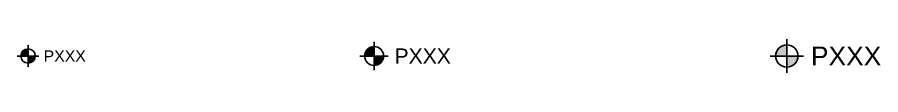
# Model space of a CAD drawing. Header units: millimetres. Extents: x 20588 to 267277, y 8853 to 162867.
# Drawn here: x 46114 to 68989, y 10361 to 11246 of the extents above; entities that cross this region are included whole.
import ezdxf
from ezdxf.enums import TextEntityAlignment as Align

# ---------------------------------------------------------------- set-up
doc = ezdxf.new("R2010")
doc.units = ezdxf.units.MM
doc.header["$MEASUREMENT"] = 0
for name, color, linetype in [('Ano_Tag_Coordinate', 95, 'Continuous'), ('Ano_Tag_Lvl', 95, 'Continuous'), ('Txt_Ano', 95, 'Continuous')]:
    doc.layers.add(name, color=color, linetype=linetype)
doc.layers.add('Hth_Level Tag', color=202, linetype='Continuous', lineweight=13)
doc.styles.add('ARIAL', font='arial.ttf')

# ---------------------------------------------------------------- blocks, each defined once
blk = doc.blocks.new('Ano_Tag_Coordinate')
at = {"layer": 'Hth_Level Tag', "linetype": 'ByBlock'}
h = blk.add_hatch(color=256, dxfattribs=at)
h.dxf.hatch_style = 1
h.paths.add_polyline_path([(-1301, 0), (0, 0), (0, 1301, 0.4142136)])
h = blk.add_hatch(color=256, dxfattribs=at)
h.dxf.hatch_style = 1
h.paths.add_polyline_path([(1301, 0), (0, 0), (0, -1301, 0.4142136)])
at = {"layer": 'Ano_Tag_Lvl', "linetype": 'ByBlock'}
for points in [[(0, -1951), (0, 1951)], [(-1951, 0), (1951, 0)]]:
    blk.add_lwpolyline(points, dxfattribs=at)
blk.add_circle((0, 0), 1301, dxfattribs=at)
at = {"layer": 'Txt_Ano', "style": 'ARIAL'}
blk.add_attdef('PXXX', text='', height=2000, dxfattribs=at).set_placement((2820, 0), align=Align.MIDDLE_LEFT)

msp = doc.modelspace()

# ---------------------------------------------------------------- block references
at = {"layer": 'Ano_Tag_Coordinate'}
ref = msp.add_blockref('Ano_Tag_Coordinate', (66500.8, 10803.6), dxfattribs=dict(at, xscale=0.2269096644667597, yscale=0.2269096644667597, zscale=0.2269096644667597))
ref.add_attrib('PXXX', 'PXXX', dxfattribs={"layer": 'Txt_Ano', "height": 500, "style": 'ARIAL'}).set_placement((67140.8, 10803.7), align=Align.MIDDLE_LEFT)
ref = msp.add_blockref('Ano_Tag_Coordinate', (46399.9, 10803.6, 0), dxfattribs=dict(at, xscale=0.1463909164639091, yscale=0.1463909164639091, zscale=0.1463909164639091))
ref.add_attrib('PXXX', 'PXXX', dxfattribs={"layer": 'Txt_Ano', "height": 300, "style": 'ARIAL'}).set_placement((46812.8, 10803.7, 0), align=Align.MIDDLE_LEFT)
ref = msp.add_blockref('Ano_Tag_Coordinate', (55567.3, 10803.6), dxfattribs=dict(at, xscale=0.1925425790754397, yscale=0.1925425790754397, zscale=0.1925425790754397))
ref.add_attrib('PXXX', 'PXXX', dxfattribs={"layer": 'Txt_Ano', "height": 400, "style": 'ARIAL'}).set_placement((56110.4, 10803.7), align=Align.MIDDLE_LEFT)

doc.saveas('drawing.dxf')
